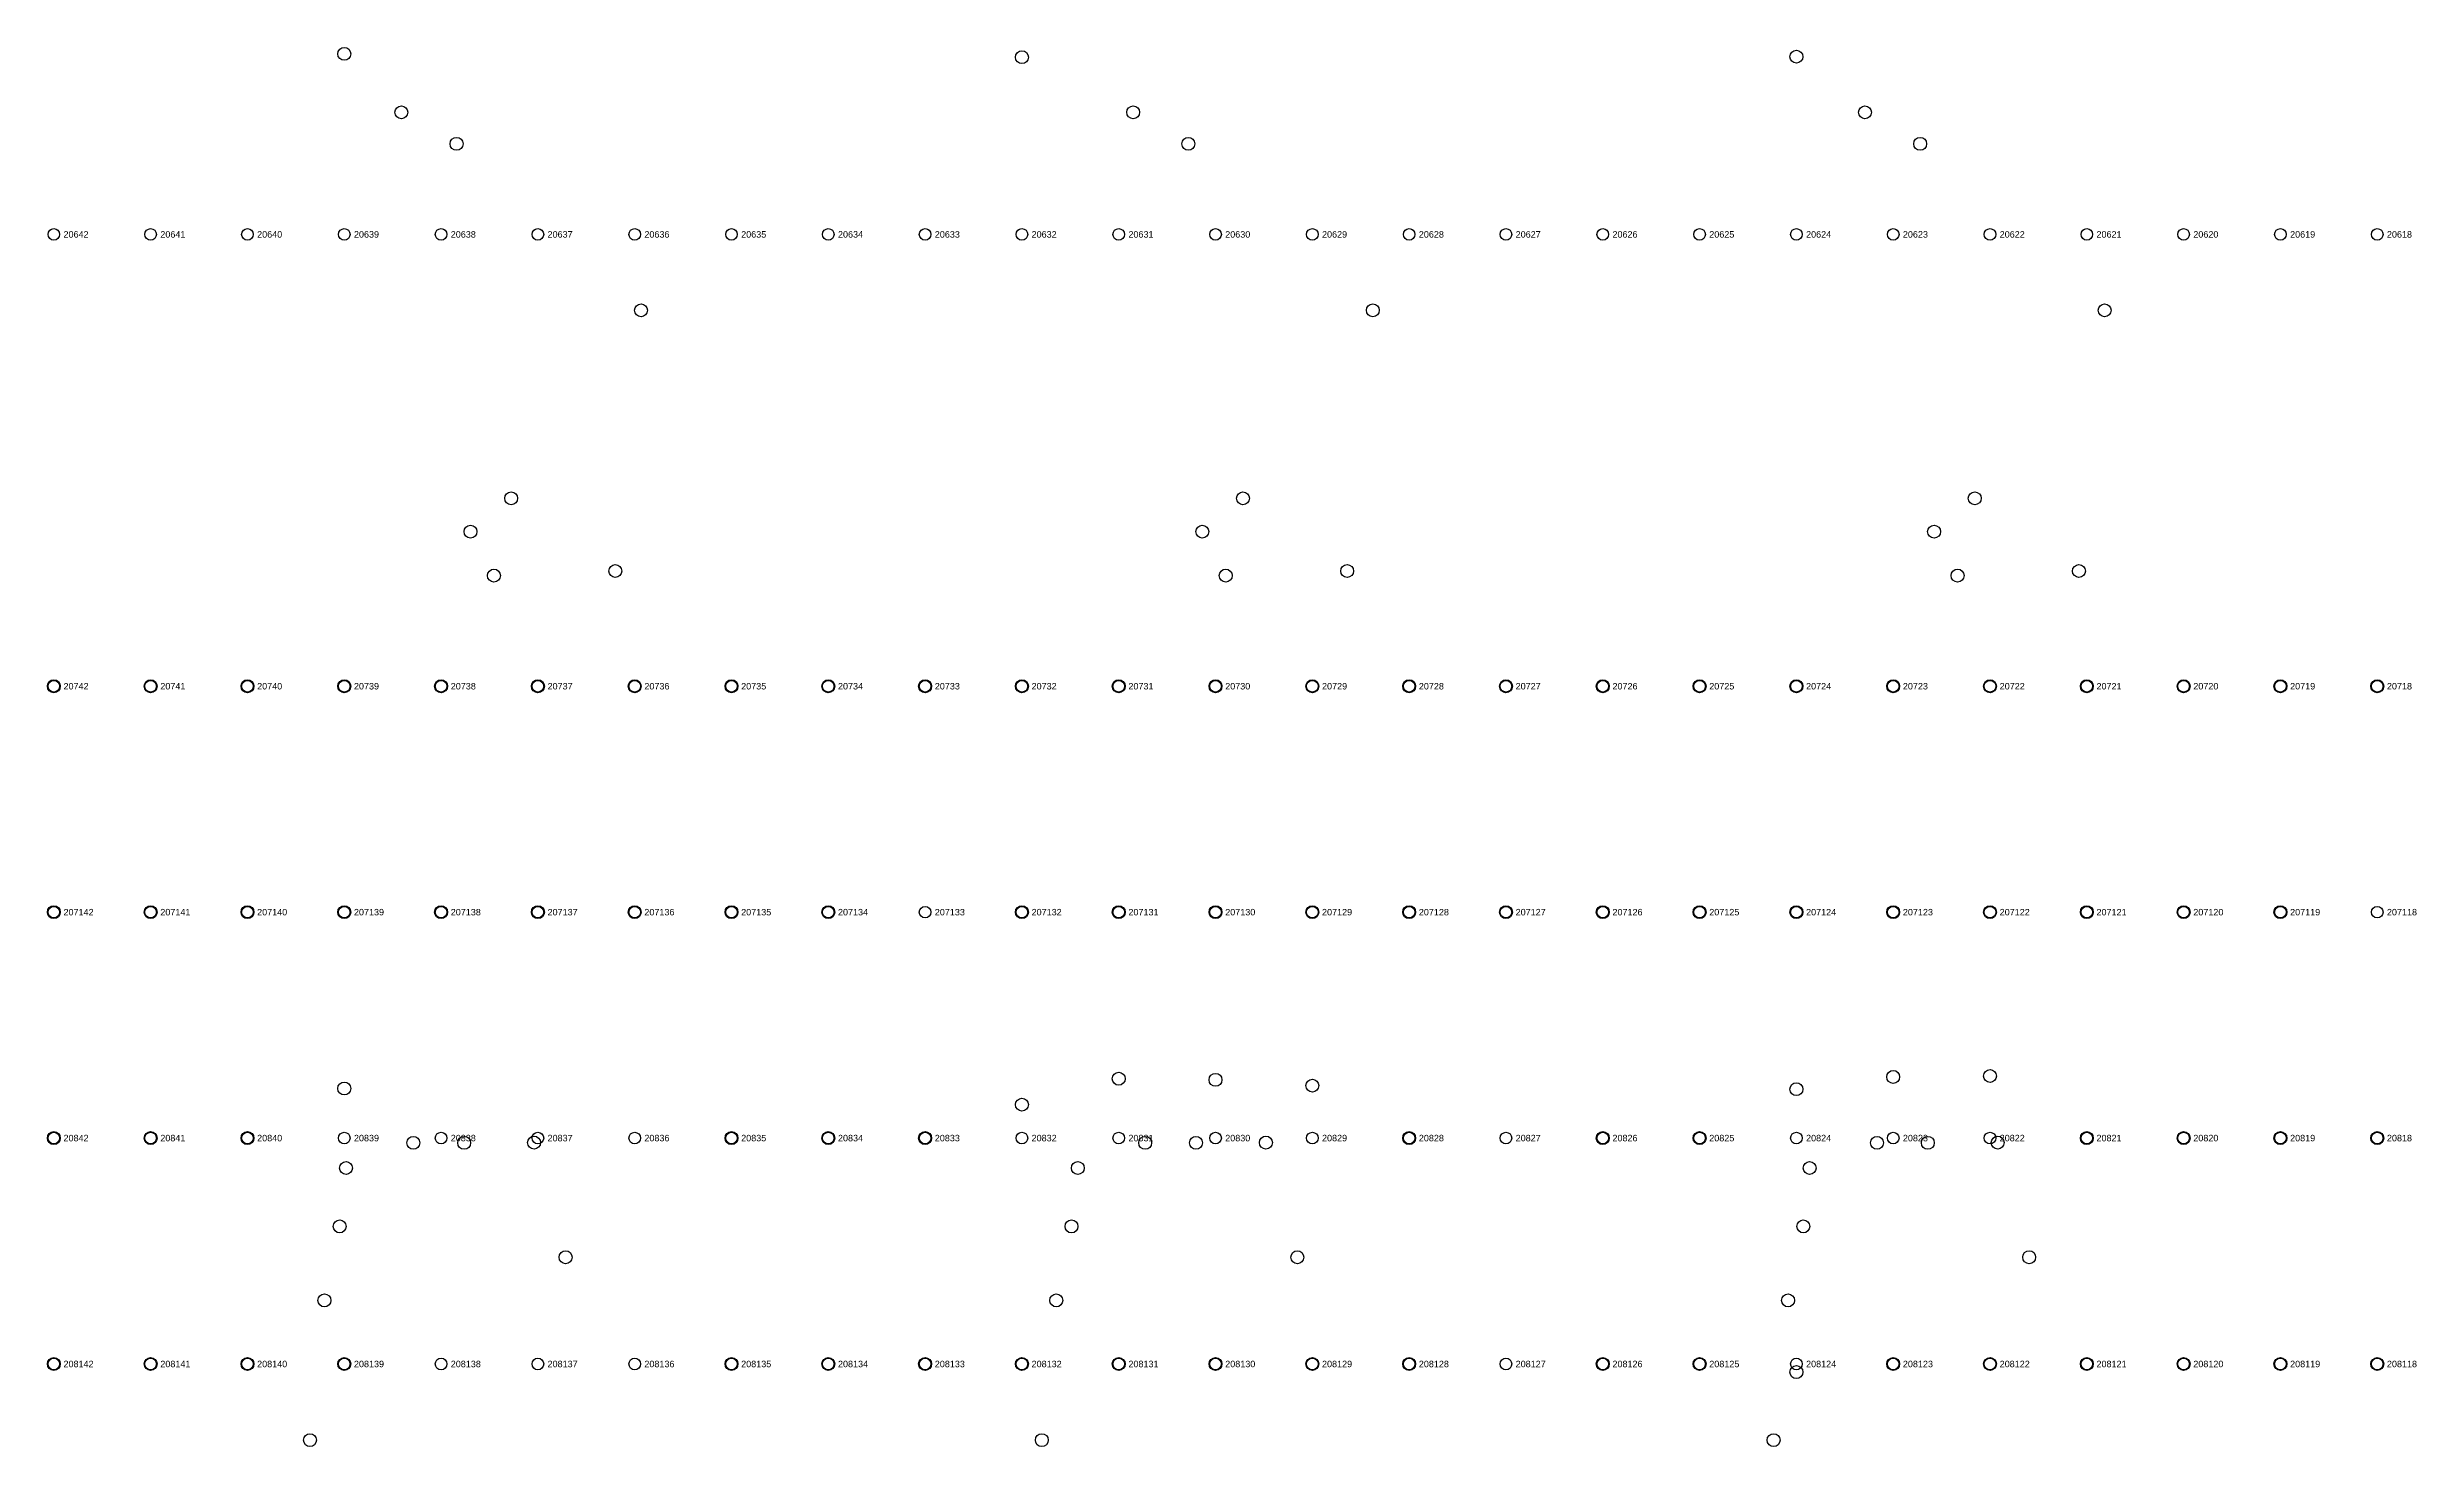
# Model space of a CAD drawing. Extents: x -5 to 376, y -217 to 241.
# Drawn here: x 186.7 to 280, y 71 to 126 of the extents above; entities that cross this region are included whole.
import ezdxf

# ---------------------------------------------------------------- set-up
doc = ezdxf.new("R2010")
doc.units = 0
for name, color, linetype in [('BOTTOM_PROBES', 1, 'CONTINUOUS'), ('FIXTURE_INTERFACE_PIN', 4, 'CONTINUOUS'), ('GROUND_INTERFACE_PIN', 6, 'CONTINUOUS'), ('TESTER_INTERFACE_PIN', 144, 'CONTINUOUS'), ('TESTER_INTERFACE_PIN_LABEL', 144, 'CONTINUOUS')]:
    doc.layers.add(name, color=color, linetype=linetype)
doc.styles.get("Standard").update_dxf_attribs({"font": 'arial.ttf'})

msp = doc.modelspace()

# ---------------------------------------------------------------- linework, layer by layer
at = {"layer": 'BOTTOM_PROBES'}
for centre in [(200.64984, 123.48464), (229.4509, 123.48464), (258.25196, 123.48464), (202.82154, 122.24512), (231.6226, 122.24512), (260.42366, 122.24512), (210.08086, 115.69446), (238.88192, 115.69446), (267.68298, 115.69446), (204.97038, 108.29544), (233.77144, 108.29544), (262.5725, 108.29544), (203.37018, 106.9848), (232.17124, 106.9848), (260.9723, 106.9848), (204.2922, 105.25506), (209.06994, 105.4354), (233.09326, 105.25506), (237.871, 105.4354), (261.89432, 105.25506), (266.67206, 105.4354), (201.12228, 82.93354), (203.12126, 82.93354), (205.87208, 82.9437), (229.92334, 82.93354), (231.92232, 82.93354), (234.67314, 82.9437), (258.7244, 82.93354), (260.72338, 82.93354), (263.4742, 82.9437), (198.47052, 81.94294), (227.27158, 81.94294), (256.07264, 81.94294), (198.2216, 79.64424), (227.02266, 79.64424), (255.82372, 79.64424), (207.1116, 78.43266), (235.91266, 78.43266), (264.71372, 78.43266), (197.62216, 76.7334), (226.42322, 76.7334), (255.22428, 76.7334), (197.0532, 71.2343), (225.85426, 71.2343), (254.65532, 71.2343)]:
    msp.add_circle(centre, 0.254, dxfattribs=at)
at = {"layer": 'FIXTURE_INTERFACE_PIN'}
for centre in [(225.07194, 125.6538), (255.55194, 125.67412), (186.97194, 100.9015), (190.78194, 100.9015), (202.21194, 100.9015), (206.02194, 100.9015), (209.83194, 100.9015), (213.64194, 100.9015), (217.45194, 100.9015), (221.26194, 100.9015), (225.07194, 100.9015), (228.88194, 100.9015), (232.69194, 100.9015), (236.50194, 100.9015), (240.31194, 100.9015), (244.12194, 100.9015), (247.93194, 100.9015), (251.74194, 100.9015), (255.55194, 100.9015), (259.36194, 100.9015), (263.17194, 100.9015), (266.98194, 100.9015), (278.41194, 100.9015), (186.97194, 92.0115), (190.78194, 92.0115), (202.21194, 92.0115), (206.02194, 92.0115), (209.83194, 92.0115), (213.64194, 92.0115), (217.45194, 92.0115), (225.07194, 92.0115), (228.88194, 92.0115), (232.69194, 92.0115), (236.50194, 92.0115), (240.31194, 92.0115), (244.12194, 92.0115), (247.93194, 92.0115), (251.74194, 92.0115), (255.55194, 92.0115), (259.36194, 92.0115), (263.17194, 92.0115), (266.98194, 92.0115), (263.17194, 85.56244), (228.88194, 85.45576), (232.69194, 85.41258), (236.50194, 85.18398), (255.55194, 85.04428), (259.36194, 85.52688), (225.07194, 84.43722), (186.97194, 83.1215), (190.78194, 83.1215), (213.64194, 83.1215), (217.45194, 83.1215), (221.26194, 83.1215), (240.31194, 83.1215), (247.93194, 83.1215), (251.74194, 83.1215), (266.98194, 83.1215), (278.41194, 83.1215), (186.97194, 74.2315), (190.78194, 74.2315), (213.64194, 74.2315), (217.45194, 74.2315), (221.26194, 74.2315), (225.07194, 74.2315), (228.88194, 74.2315), (232.69194, 74.2315), (236.50194, 74.2315), (240.31194, 74.2315), (247.93194, 74.2315), (251.74194, 74.2315), (255.55194, 73.91146), (259.36194, 74.2315), (263.17194, 74.2315), (266.98194, 74.2315), (278.41194, 74.2315)]:
    msp.add_circle(centre, 0.254, dxfattribs=at)
at = {"layer": 'GROUND_INTERFACE_PIN'}
for centre in [(198.40194, 125.78588), (194.59194, 100.9015), (198.40194, 100.9015), (270.79194, 100.9015), (274.60194, 100.9015), (194.59194, 92.0115), (198.40194, 92.0115), (270.79194, 92.0115), (274.60194, 92.0115), (198.40194, 85.07222), (194.59194, 83.1215), (270.79194, 83.1215), (274.60194, 83.1215), (194.59194, 74.2315), (198.40194, 74.2315), (270.79194, 74.2315), (274.60194, 74.2315)]:
    msp.add_circle(centre, 0.254, dxfattribs=at)
at = {"layer": 'TESTER_INTERFACE_PIN'}
for centre in [(186.97194, 118.6815), (190.78194, 118.6815), (194.59194, 118.6815), (198.40194, 118.6815), (202.21194, 118.6815), (206.02194, 118.6815), (209.83194, 118.6815), (213.64194, 118.6815), (217.45194, 118.6815), (221.26194, 118.6815), (225.07194, 118.6815), (228.88194, 118.6815), (232.69194, 118.6815), (236.50194, 118.6815), (240.31194, 118.6815), (244.12194, 118.6815), (247.93194, 118.6815), (251.74194, 118.6815), (255.55194, 118.6815), (259.36194, 118.6815), (263.17194, 118.6815), (266.98194, 118.6815), (270.79194, 118.6815), (274.60194, 118.6815), (278.41194, 118.6815), (186.97194, 100.9015), (190.78194, 100.9015), (194.59194, 100.9015), (198.40194, 100.9015), (202.21194, 100.9015), (206.02194, 100.9015), (209.83194, 100.9015), (213.64194, 100.9015), (217.45194, 100.9015), (221.26194, 100.9015), (225.07194, 100.9015), (228.88194, 100.9015), (232.69194, 100.9015), (236.50194, 100.9015), (240.31194, 100.9015), (244.12194, 100.9015), (247.93194, 100.9015), (251.74194, 100.9015), (255.55194, 100.9015), (259.36194, 100.9015), (263.17194, 100.9015), (266.98194, 100.9015), (270.79194, 100.9015), (274.60194, 100.9015), (278.41194, 100.9015), (186.97194, 92.0115), (190.78194, 92.0115), (194.59194, 92.0115), (198.40194, 92.0115), (202.21194, 92.0115), (206.02194, 92.0115), (209.83194, 92.0115), (213.64194, 92.0115), (217.45194, 92.0115), (221.26194, 92.0115), (225.07194, 92.0115), (228.88194, 92.0115), (232.69194, 92.0115), (236.50194, 92.0115), (240.31194, 92.0115), (244.12194, 92.0115), (247.93194, 92.0115), (251.74194, 92.0115), (255.55194, 92.0115), (259.36194, 92.0115), (263.17194, 92.0115), (266.98194, 92.0115), (270.79194, 92.0115), (274.60194, 92.0115), (278.41194, 92.0115), (186.97194, 83.1215), (190.78194, 83.1215), (194.59194, 83.1215), (198.40194, 83.1215), (202.21194, 83.1215), (206.02194, 83.1215), (209.83194, 83.1215), (213.64194, 83.1215), (217.45194, 83.1215), (221.26194, 83.1215), (225.07194, 83.1215), (228.88194, 83.1215), (232.69194, 83.1215), (236.50194, 83.1215), (240.31194, 83.1215), (244.12194, 83.1215), (247.93194, 83.1215), (251.74194, 83.1215), (255.55194, 83.1215), (259.36194, 83.1215), (263.17194, 83.1215), (266.98194, 83.1215), (270.79194, 83.1215), (274.60194, 83.1215), (278.41194, 83.1215), (186.97194, 74.2315), (190.78194, 74.2315), (194.59194, 74.2315), (198.40194, 74.2315), (202.21194, 74.2315), (206.02194, 74.2315), (209.83194, 74.2315), (213.64194, 74.2315), (217.45194, 74.2315), (221.26194, 74.2315), (225.07194, 74.2315), (228.88194, 74.2315), (232.69194, 74.2315), (236.50194, 74.2315), (240.31194, 74.2315), (244.12194, 74.2315), (247.93194, 74.2315), (251.74194, 74.2315), (255.55194, 74.2315), (259.36194, 74.2315), (263.17194, 74.2315), (266.98194, 74.2315), (270.79194, 74.2315), (274.60194, 74.2315), (278.41194, 74.2315)]:
    msp.add_circle(centre, 0.2286, dxfattribs=at)

# ---------------------------------------------------------------- texts
at = {"layer": 'TESTER_INTERFACE_PIN_LABEL'}
for s, p in [('20642', (187.35294, 118.5545)), ('20641', (191.16294, 118.5545)), ('20640', (194.97294, 118.5545)), ('20639', (198.78294, 118.5545)), ('20638', (202.59294, 118.5545)), ('20637', (206.40294, 118.5545)), ('20636', (210.21294, 118.5545)), ('20635', (214.02294, 118.5545)), ('20634', (217.83294, 118.5545)), ('20633', (221.64294, 118.5545)), ('20632', (225.45294, 118.5545)), ('20631', (229.26294, 118.5545)), ('20630', (233.07294, 118.5545)), ('20629', (236.88294, 118.5545)), ('20628', (240.69294, 118.5545)), ('20627', (244.50294, 118.5545)), ('20626', (248.31294, 118.5545)), ('20625', (252.12294, 118.5545)), ('20624', (255.93294, 118.5545)), ('20623', (259.74294, 118.5545)), ('20622', (263.55294, 118.5545)), ('20621', (267.36294, 118.5545)), ('20620', (271.17294, 118.5545)), ('20619', (274.98294, 118.5545)), ('20618', (278.79294, 118.5545)), ('20742', (187.35294, 100.7745)), ('20741', (191.16294, 100.7745)), ('20740', (194.97294, 100.7745)), ('20739', (198.78294, 100.7745)), ('20738', (202.59294, 100.7745)), ('20737', (206.40294, 100.7745)), ('20736', (210.21294, 100.7745)), ('20735', (214.02294, 100.7745)), ('20734', (217.83294, 100.7745)), ('20733', (221.64294, 100.7745)), ('20732', (225.45294, 100.7745)), ('20731', (229.26294, 100.7745)), ('20730', (233.07294, 100.7745)), ('20729', (236.88294, 100.7745)), ('20728', (240.69294, 100.7745)), ('20727', (244.50294, 100.7745)), ('20726', (248.31294, 100.7745)), ('20725', (252.12294, 100.7745)), ('20724', (255.93294, 100.7745)), ('20723', (259.74294, 100.7745)), ('20722', (263.55294, 100.7745)), ('20721', (267.36294, 100.7745)), ('20720', (271.17294, 100.7745)), ('20719', (274.98294, 100.7745)), ('20718', (278.79294, 100.7745)), ('207142', (187.35294, 91.8845)), ('207141', (191.16294, 91.8845)), ('207140', (194.97294, 91.8845)), ('207139', (198.78294, 91.8845)), ('207138', (202.59294, 91.8845)), ('207137', (206.40294, 91.8845)), ('207136', (210.21294, 91.8845)), ('207135', (214.02294, 91.8845)), ('207134', (217.83294, 91.8845)), ('207133', (221.64294, 91.8845)), ('207132', (225.45294, 91.8845)), ('207131', (229.26294, 91.8845)), ('207130', (233.07294, 91.8845)), ('207129', (236.88294, 91.8845)), ('207128', (240.69294, 91.8845)), ('207127', (244.50294, 91.8845)), ('207126', (248.31294, 91.8845)), ('207125', (252.12294, 91.8845)), ('207124', (255.93294, 91.8845)), ('207123', (259.74294, 91.8845)), ('207122', (263.55294, 91.8845)), ('207121', (267.36294, 91.8845)), ('207120', (271.17294, 91.8845)), ('207119', (274.98294, 91.8845)), ('207118', (278.79294, 91.8845)), ('20842', (187.35294, 82.9945)), ('20841', (191.16294, 82.9945)), ('20840', (194.97294, 82.9945)), ('20839', (198.78294, 82.9945)), ('20838', (202.59294, 82.9945)), ('20837', (206.40294, 82.9945)), ('20836', (210.21294, 82.9945)), ('20835', (214.02294, 82.9945)), ('20834', (217.83294, 82.9945)), ('20833', (221.64294, 82.9945)), ('20832', (225.45294, 82.9945)), ('20831', (229.26294, 82.9945)), ('20830', (233.07294, 82.9945)), ('20829', (236.88294, 82.9945)), ('20828', (240.69294, 82.9945)), ('20827', (244.50294, 82.9945)), ('20826', (248.31294, 82.9945)), ('20825', (252.12294, 82.9945)), ('20824', (255.93294, 82.9945)), ('20823', (259.74294, 82.9945)), ('20822', (263.55294, 82.9945)), ('20821', (267.36294, 82.9945)), ('20820', (271.17294, 82.9945)), ('20819', (274.98294, 82.9945)), ('20818', (278.79294, 82.9945)), ('208142', (187.35294, 74.1045)), ('208141', (191.16294, 74.1045)), ('208140', (194.97294, 74.1045)), ('208139', (198.78294, 74.1045)), ('208138', (202.59294, 74.1045)), ('208137', (206.40294, 74.1045)), ('208136', (210.21294, 74.1045)), ('208135', (214.02294, 74.1045)), ('208134', (217.83294, 74.1045)), ('208133', (221.64294, 74.1045)), ('208132', (225.45294, 74.1045)), ('208131', (229.26294, 74.1045)), ('208130', (233.07294, 74.1045)), ('208129', (236.88294, 74.1045)), ('208128', (240.69294, 74.1045)), ('208127', (244.50294, 74.1045)), ('208126', (248.31294, 74.1045)), ('208125', (252.12294, 74.1045)), ('208124', (255.93294, 74.1045)), ('208123', (259.74294, 74.1045)), ('208122', (263.55294, 74.1045)), ('208121', (267.36294, 74.1045)), ('208120', (271.17294, 74.1045)), ('208119', (274.98294, 74.1045)), ('208118', (278.79294, 74.1045))]:
    msp.add_text(s, height=0.254, dxfattribs=at).set_placement(p)

doc.saveas('drawing.dxf')
